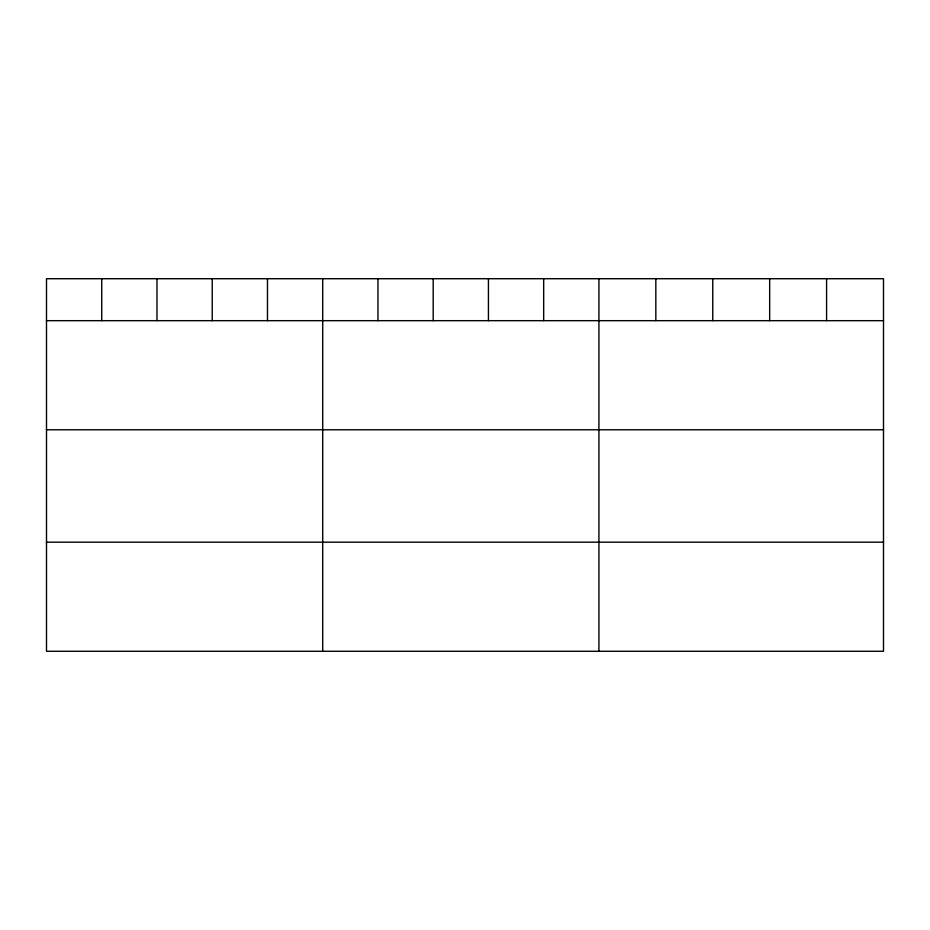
<?xml version="1.0" encoding="UTF-8"?>
<svg xmlns="http://www.w3.org/2000/svg" width="930" height="930" viewBox="0 0 930 930"><rect width="100%" height="100%" fill="white"/><g stroke="black" fill="none" stroke-linecap="round" stroke-linejoin="round"><path stroke-width="1.4" d="M883.5 320.676L883.5 651.279L46.5 651.279L46.5 278.721L883.5 278.721L883.5 320.676L46.5 320.676M46.5 429.776L883.5 429.776M46.5 542.178L883.5 542.178M826.584 278.721L826.584 320.676M769.668 278.721L769.668 320.676M712.752 278.721L712.752 320.676M655.836 278.721L655.836 320.676M598.92 278.721L598.92 651.279M543.678 278.721L543.678 320.676M488.436 278.721L488.436 320.676M433.194 278.721L433.194 320.676M377.952 278.721L377.952 320.676M322.71 278.721L322.71 651.279M267.468 278.721L267.468 320.676M212.226 278.721L212.226 320.676M156.984 278.721L156.984 320.676M101.742 278.721L101.742 320.676"/></g></svg>
